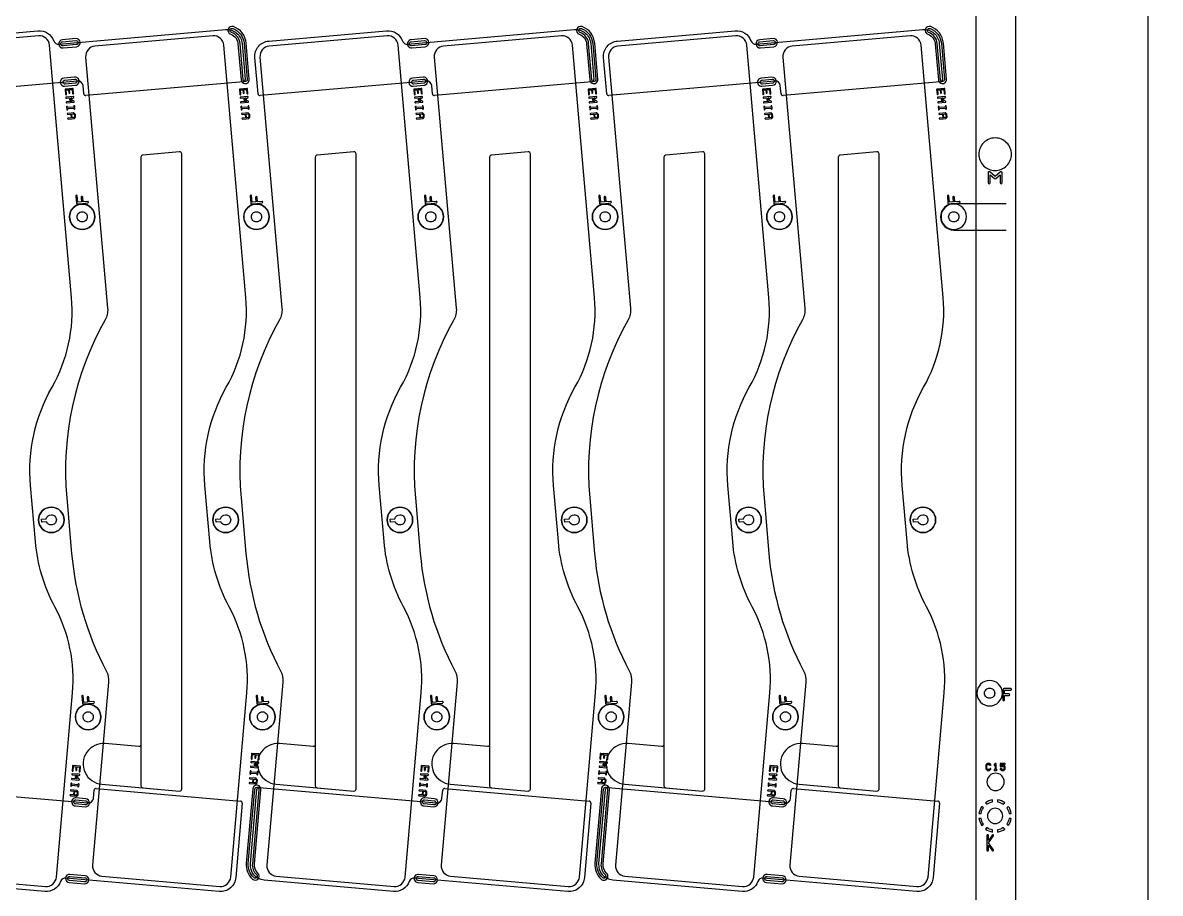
# Model space of a CAD drawing. Extents: x 2864 to 3941, y 2420 to 3182.
# Drawn here: x 3694.5 to 3806.1, y 2844.2 to 2929.6 of the extents above; entities that cross this region are included whole.
import ezdxf

# ---------------------------------------------------------------- set-up
doc = ezdxf.new("R2010")
doc.units = 0
for name, color, linetype in [('ada-b', 3, 'Continuous'), ('btr2_panel', 7, 'Continuous'), ('emi-panel', 2, 'Continuous')]:
    doc.layers.add(name, color=color, linetype=linetype)

msp = doc.modelspace()

# ---------------------------------------------------------------- linework, layer by layer
at = {"layer": 'ada-b', "linetype": 'Continuous'}
for points in [[(3710.1348, 2854.41597), (3710.13502, 2916.70777, 0.440004), (3709.91759, 2916.907), (3706.31713, 2916.592, 0.388891), (3706.13456, 2916.39276), (3706.13462, 2858.78117, -0.440016), (3705.9172, 2858.58193), (3702.63462, 2858.86914, 1), (3702.28616, 2854.88432), (3709.91738, 2854.21674, 0.44002)], [(3710.13491, 2854.41598), (3710.13502, 2916.70777, 0.440004), (3709.91759, 2916.907), (3706.31713, 2916.592, 0.388891), (3706.13456, 2916.39276), (3706.13453, 2854.7309, 0.388895), (3706.31711, 2854.53166), (3709.91746, 2854.21672, 0.440063)], [(3727.2348, 2854.41597), (3727.23502, 2916.70777, 0.440004), (3727.01759, 2916.907), (3723.41713, 2916.592, 0.388891), (3723.23456, 2916.39276), (3723.23462, 2858.78117, -0.440016), (3723.0172, 2858.58193), (3719.73462, 2858.86914, 1), (3719.38616, 2854.88432), (3727.01738, 2854.21674, 0.44002)], [(3727.23491, 2854.41598), (3727.23502, 2916.70777, 0.440004), (3727.01759, 2916.907), (3723.41713, 2916.592, 0.388891), (3723.23456, 2916.39276), (3723.23453, 2854.7309, 0.388895), (3723.41711, 2854.53166), (3727.01746, 2854.21672, 0.440063)], [(3744.3348, 2854.41597), (3744.33502, 2916.70777, 0.440004), (3744.11759, 2916.907), (3740.51713, 2916.592, 0.388891), (3740.33456, 2916.39276), (3740.33462, 2858.78117, -0.440016), (3740.1172, 2858.58193), (3736.83462, 2858.86914, 1), (3736.48616, 2854.88432), (3744.11738, 2854.21674, 0.44002)], [(3744.33491, 2854.41598), (3744.33502, 2916.70777, 0.440004), (3744.11759, 2916.907), (3740.51713, 2916.592, 0.388891), (3740.33456, 2916.39276), (3740.33453, 2854.7309, 0.388895), (3740.51711, 2854.53166), (3744.11746, 2854.21672, 0.440063)], [(3761.4348, 2854.41597), (3761.43502, 2916.70777, 0.440004), (3761.21759, 2916.907), (3757.61713, 2916.592, 0.388891), (3757.43456, 2916.39276), (3757.43462, 2858.78117, -0.440016), (3757.2172, 2858.58193), (3753.93462, 2858.86914, 1), (3753.58616, 2854.88432), (3761.21738, 2854.21674, 0.44002)], [(3761.43491, 2854.41598), (3761.43502, 2916.70777, 0.440004), (3761.21759, 2916.907), (3757.61713, 2916.592, 0.388891), (3757.43456, 2916.39276), (3757.43453, 2854.7309, 0.388895), (3757.61711, 2854.53166), (3761.21746, 2854.21672, 0.440063)], [(3778.5348, 2854.41597), (3778.53502, 2916.70777, 0.440004), (3778.31759, 2916.907), (3774.71713, 2916.592, 0.388891), (3774.53456, 2916.39276), (3774.53462, 2858.78117, -0.440016), (3774.3172, 2858.58193), (3771.03462, 2858.86914, 1), (3770.68616, 2854.88432), (3778.31738, 2854.21674, 0.44002)], [(3778.53491, 2854.41598), (3778.53502, 2916.70777, 0.440004), (3778.31759, 2916.907), (3774.71713, 2916.592, 0.388891), (3774.53456, 2916.39276), (3774.53453, 2854.7309, 0.388895), (3774.71711, 2854.53166), (3778.31746, 2854.21672, 0.440063)]]:
    msp.add_lwpolyline(points, format="xyb", close=True, dxfattribs=at)
at = {"layer": 'btr2_panel'}
for p, q in [((3699.56658, 2921.87186), (3699.26582, 2922.03646)), ((3716.66658, 2921.87186), (3716.36582, 2922.03646)), ((3733.76658, 2921.87186), (3733.46582, 2922.03646)), ((3750.86658, 2921.87186), (3750.56582, 2922.03646)), ((3767.96658, 2921.87186), (3767.66582, 2922.03646)), ((3785.06658, 2921.87186), (3784.76582, 2922.03646)), ((3717.37996, 2856.79704), (3717.68072, 2856.96164)), ((3751.57996, 2856.79704), (3751.88072, 2856.96164)), ((3699.81187, 2855.59784), (3700.11264, 2855.76244)), ((3734.01187, 2855.59784), (3734.31264, 2855.76244)), ((3768.21187, 2855.59784), (3768.51264, 2855.76244)), ((3789.96906, 2856.23641), (3790.0684, 2856.23641)), ((3789.67299, 2853.15358), (3789.67299, 2853.35643)), ((3788.77217, 2852.57334), (3788.62873, 2852.71678)), ((3788.62874, 2850.83538), (3788.77217, 2850.97882))]:
    msp.add_line(p, q, dxfattribs=at)
at = {"layer": 'btr2_panel', "linetype": 'Continuous'}
for points in [[(3804.92299, 2643.67608), (3804.92299, 2838.97608), (3805.92299, 2838.97608, 1), (3805.92299, 2839.37608), (3804.92299, 2839.37608), (3804.92299, 3034.67608), (3804.92299, 3058.97608), (3805.92299, 3058.97608, 1), (3805.92299, 3059.37608), (3804.92299, 3059.37608), (3804.92299, 3080.67608), (3791.92299, 3080.67608), (3537.92299, 3080.67608), (3524.92299, 3080.67608), (3524.92299, 3059.37608), (3523.92299, 3059.37608, 1), (3523.92299, 3058.97608), (3524.92299, 3058.97608), (3524.92299, 3034.67608)], [(3537.92299, 3034.67608), (3791.92299, 3034.67608), (3791.92299, 3031.92608, 0.414215), (3790.67299, 3030.67608, 0.414215), (3791.92299, 3029.42608), (3791.92299, 3024.66941, -0.044688), (3792.42299, 3024.26645), (3792.42299, 3019.08572, -0.044688), (3791.92299, 3018.68276), (3791.92299, 2842.16941, -0.044688), (3792.42299, 2841.76645), (3792.42299, 2836.58572, -0.044688), (3791.92299, 2836.18276), (3791.92299, 2659.66941, -0.044688)], [(3715.20555, 2929.19751, 1), (3714.93259, 2928.44552, -0.291712), (3715.65308, 2927.5074), (3715.96265, 2923.96908, 1), (3716.7596, 2924.0388)], [(3716.7596, 2924.0388), (3716.45004, 2927.57712, 0.291712), (3715.20555, 2929.19751)], [(3749.40555, 2929.19751, 1), (3749.13259, 2928.44552, -0.291712), (3749.85308, 2927.5074), (3750.16265, 2923.96908, 1), (3750.9596, 2924.0388)], [(3750.9596, 2924.0388), (3750.65004, 2927.57712, 0.291712), (3749.40555, 2929.19751)], [(3783.60555, 2929.19751, 1), (3783.33259, 2928.44552, -0.291712), (3784.05308, 2927.5074), (3784.36265, 2923.96908, 1), (3785.1596, 2924.0388)], [(3785.1596, 2924.0388), (3784.85004, 2927.57712, 0.291712), (3783.60555, 2929.19751)], [(3716.56036, 2924.02137, -1), (3716.16188, 2923.98651), (3715.85232, 2927.52483, 0.29171), (3715.00083, 2928.63351, -1), (3715.13731, 2929.00951)], [(3715.13731, 2929.00951, -0.291711), (3716.2508, 2927.55969), (3716.56036, 2924.02137)], [(3750.76036, 2924.02137, -1), (3750.36188, 2923.98651), (3750.05232, 2927.52483, 0.29171), (3749.20083, 2928.63351, -1), (3749.33731, 2929.00951)], [(3749.33731, 2929.00951, -0.291711), (3750.4508, 2927.55969), (3750.76036, 2924.02137)], [(3784.96036, 2924.02137, -1), (3784.56188, 2923.98651), (3784.25232, 2927.52483, 0.29171), (3783.40083, 2928.63351, -1), (3783.53731, 2929.00951)], [(3783.53731, 2929.00951, -0.291711), (3784.6508, 2927.55969), (3784.96036, 2924.02137)], [(3699.26582, 2922.03646), (3699.53339, 2922.25075, 0.742511), (3699.49782, 2922.33962), (3698.8051, 2922.27902, 1), (3698.81382, 2922.1794), (3699.34202, 2922.22561)], [(3699.37371, 2921.86342), (3698.84551, 2921.81721, 1), (3698.85422, 2921.71759), (3699.54682, 2921.77818, 0.743044), (3699.56658, 2921.87186)], [(3699.34202, 2922.22561), (3699.14487, 2922.06771, 0.53607), (3699.15202, 2921.98474), (3699.37371, 2921.86342)], [(3716.36582, 2922.03646), (3716.63339, 2922.25075, 0.742511), (3716.59782, 2922.33962), (3715.9051, 2922.27902, 1), (3715.91382, 2922.1794), (3716.44202, 2922.22561)], [(3716.47371, 2921.86342), (3715.94551, 2921.81721, 1), (3715.95422, 2921.71759), (3716.64682, 2921.77818, 0.743044), (3716.66658, 2921.87186)], [(3716.44202, 2922.22561), (3716.24487, 2922.06771, 0.53607), (3716.25202, 2921.98474), (3716.47371, 2921.86342)], [(3733.46582, 2922.03646), (3733.73339, 2922.25075, 0.742511), (3733.69782, 2922.33962), (3733.0051, 2922.27902, 1), (3733.01382, 2922.1794), (3733.54202, 2922.22561)], [(3733.57371, 2921.86342), (3733.04551, 2921.81721, 1), (3733.05422, 2921.71759), (3733.74682, 2921.77818, 0.743044), (3733.76658, 2921.87186)], [(3733.54202, 2922.22561), (3733.34487, 2922.06771, 0.53607), (3733.35202, 2921.98474), (3733.57371, 2921.86342)], [(3750.56582, 2922.03646), (3750.83339, 2922.25075, 0.742511), (3750.79782, 2922.33962), (3750.1051, 2922.27902, 1), (3750.11382, 2922.1794), (3750.64202, 2922.22561)], [(3750.67371, 2921.86342), (3750.14551, 2921.81721, 1), (3750.15422, 2921.71759), (3750.84682, 2921.77818, 0.743044), (3750.86658, 2921.87186)], [(3750.64202, 2922.22561), (3750.44487, 2922.06771, 0.53607), (3750.45202, 2921.98474), (3750.67371, 2921.86342)], [(3767.66582, 2922.03646), (3767.93339, 2922.25075, 0.742511), (3767.89782, 2922.33962), (3767.2051, 2922.27902, 1), (3767.21382, 2922.1794), (3767.74202, 2922.22561)], [(3767.77371, 2921.86342), (3767.24551, 2921.81721, 1), (3767.25422, 2921.71759), (3767.94682, 2921.77818, 0.743044), (3767.96658, 2921.87186)], [(3767.74202, 2922.22561), (3767.54487, 2922.06771, 0.53607), (3767.55202, 2921.98474), (3767.77371, 2921.86342)], [(3784.76582, 2922.03646), (3785.03339, 2922.25075, 0.742511), (3784.99782, 2922.33962), (3784.3051, 2922.27902, 1), (3784.31382, 2922.1794), (3784.84202, 2922.22561)], [(3784.87371, 2921.86342), (3784.34551, 2921.81721, 1), (3784.35422, 2921.71759), (3785.04682, 2921.77818, 0.743044), (3785.06658, 2921.87186)], [(3784.84202, 2922.22561), (3784.64487, 2922.06771, 0.53607), (3784.65202, 2921.98474), (3784.87371, 2921.86342)], [(3790.62141, 2913.88057), (3790.62141, 2914.87395, 0.63678), (3790.4572, 2914.95061), (3789.92538, 2914.50743), (3789.39357, 2914.95061, 0.63678), (3789.22936, 2914.87395), (3789.22936, 2913.88057, 1), (3789.42936, 2913.88057), (3789.42936, 2914.66044)], [(3789.42936, 2914.66044), (3789.86137, 2914.30044, 0.362064), (3789.9894, 2914.30044), (3790.42141, 2914.66044)], [(3790.42141, 2914.66044), (3790.42141, 2913.88057, 1), (3790.62141, 2913.88057)], [(3791.46402, 2864.1127, 1), (3791.46402, 2864.2627), (3790.76865, 2864.2627, 0.414241), (3790.69365, 2864.1877), (3790.69365, 2863.66618)], [(3790.69365, 2863.66618), (3790.69365, 2863.14465, 1), (3790.84365, 2863.14465), (3790.84365, 2863.59118), (3791.29018, 2863.59118, 1), (3791.29018, 2863.74118), (3790.84365, 2863.74118), (3790.84365, 2864.1127), (3791.46402, 2864.1127)], [(3717.45616, 2856.60789), (3716.92796, 2856.65411, 1), (3716.91924, 2856.55449), (3717.61172, 2856.49391, 0.743963), (3717.64757, 2856.58272), (3717.37996, 2856.79704)], [(3717.68072, 2856.96164, 0.74498), (3717.6607, 2857.05535), (3716.96836, 2857.11592, 1), (3716.95965, 2857.0163), (3717.48785, 2856.97009)], [(3717.48785, 2856.97009), (3717.26616, 2856.84876, 0.537055), (3717.25913, 2856.7657), (3717.45616, 2856.60789)], [(3751.65616, 2856.60789), (3751.12796, 2856.65411, 1), (3751.11924, 2856.55449), (3751.81172, 2856.49391, 0.743963), (3751.84757, 2856.58272), (3751.57996, 2856.79704)], [(3751.88072, 2856.96164, 0.74498), (3751.8607, 2857.05535), (3751.16836, 2857.11592, 1), (3751.15965, 2857.0163), (3751.68785, 2856.97009)], [(3751.68785, 2856.97009), (3751.46616, 2856.84876, 0.537055), (3751.45913, 2856.7657), (3751.65616, 2856.60789)], [(3790.0684, 2856.23641, 1), (3790.0684, 2856.33641), (3790.01906, 2856.33641), (3790.01906, 2856.88243, 0.669786), (3789.93355, 2856.91763), (3789.83437, 2856.81845, 1), (3789.90508, 2856.74774), (3789.91906, 2856.76172)], [(3789.91906, 2856.76172), (3789.91906, 2856.33641), (3789.86972, 2856.33641, 1), (3789.86972, 2856.23641), (3789.96906, 2856.23641)], [(3699.88808, 2855.40869), (3699.35988, 2855.4549, 1), (3699.35116, 2855.35528), (3700.04363, 2855.2947, 0.743963), (3700.07949, 2855.38352), (3699.81187, 2855.59784)], [(3700.11264, 2855.76244, 0.74498), (3700.09262, 2855.85614), (3699.40028, 2855.91671, 1), (3699.39157, 2855.81709), (3699.91977, 2855.77088)], [(3699.91977, 2855.77088), (3699.69807, 2855.64956, 0.537055), (3699.69104, 2855.56649), (3699.88808, 2855.40869)], [(3734.08808, 2855.40869), (3733.55988, 2855.4549, 1), (3733.55116, 2855.35528), (3734.24363, 2855.2947, 0.743963), (3734.27949, 2855.38352), (3734.01187, 2855.59784)], [(3734.31264, 2855.76244, 0.74498), (3734.29262, 2855.85614), (3733.60028, 2855.91671, 1), (3733.59157, 2855.81709), (3734.11977, 2855.77088)], [(3734.11977, 2855.77088), (3733.89807, 2855.64956, 0.537055), (3733.89104, 2855.56649), (3734.08808, 2855.40869)], [(3768.28808, 2855.40869), (3767.75988, 2855.4549, 1), (3767.75116, 2855.35528), (3768.44363, 2855.2947, 0.743963), (3768.47949, 2855.38352), (3768.21187, 2855.59784)], [(3768.51264, 2855.76244, 0.74498), (3768.49262, 2855.85614), (3767.80028, 2855.91671, 1), (3767.79157, 2855.81709), (3768.31977, 2855.77088)], [(3768.31977, 2855.77088), (3768.09807, 2855.64956, 0.537055), (3768.09104, 2855.56649), (3768.28808, 2855.40869)], [(3717.90066, 2854.35039, 1), (3717.10371, 2854.42012), (3716.46608, 2847.13235, 0.230922), (3717.06335, 2845.57684)], [(3717.19972, 2845.72314, -0.230922), (3716.66532, 2847.11492), (3717.30295, 2854.40269, -1), (3717.70143, 2854.36783)], [(3717.70143, 2854.36783), (3717.0638, 2847.08005, 0.230923), (3717.47247, 2846.01574, -1), (3717.19972, 2845.72314)], [(3717.06335, 2845.57684, 1), (3717.60884, 2846.16203, -0.230922), (3717.26304, 2847.06262), (3717.90066, 2854.35039)], [(3752.10066, 2854.35039, 1), (3751.30371, 2854.42012), (3750.66608, 2847.13235, 0.230922), (3751.26335, 2845.57684)], [(3751.39972, 2845.72314, -0.230922), (3750.86532, 2847.11492), (3751.50295, 2854.40269, -1), (3751.90143, 2854.36783)], [(3751.90143, 2854.36783), (3751.2638, 2847.08005, 0.230923), (3751.67247, 2846.01574, -1), (3751.39972, 2845.72314)], [(3751.26335, 2845.57684, 1), (3751.80884, 2846.16203, -0.230922), (3751.46304, 2847.06262), (3752.10066, 2854.35039)], [(3790.17299, 2853.35643), (3790.17299, 2853.15358, -0.106992), (3790.72025, 2852.9269), (3790.86368, 2853.07033)], [(3788.34264, 2852.02608), (3788.54549, 2852.02608, -0.106992), (3788.77217, 2852.57334)], [(3788.98229, 2853.07033), (3789.12573, 2852.9269, -0.106991), (3789.67299, 2853.15358)], [(3791.21724, 2852.71678), (3791.0738, 2852.57334, -0.106991), (3791.30048, 2852.02608), (3791.50333, 2852.02608)], [(3788.77217, 2850.97882, -0.106993), (3788.54549, 2851.52608), (3788.34264, 2851.52608)], [(3791.50333, 2851.52608), (3791.30048, 2851.52608, -0.106992), (3791.0738, 2850.97882), (3791.21724, 2850.83538)], [(3789.67299, 2850.19573), (3789.67299, 2850.39858, -0.106992), (3789.12573, 2850.62527), (3788.98229, 2850.48183)], [(3789.27515, 2849.38201), (3789.27515, 2849.86136, 1), (3789.12515, 2849.86136), (3789.12515, 2848.42096, 1), (3789.27515, 2848.42096), (3789.27515, 2848.90031)], [(3789.75858, 2848.46354), (3789.29125, 2849.14116), (3789.75858, 2849.81878, 1), (3789.6351, 2849.90394), (3789.27515, 2849.38201)], [(3790.86368, 2850.48183), (3790.72025, 2850.62527, -0.106991), (3790.17299, 2850.39858), (3790.17299, 2850.19573)], [(3789.27515, 2848.90031), (3789.6351, 2848.37838, 1), (3789.75858, 2848.46354)]]:
    msp.add_lwpolyline(points, format="xyb", dxfattribs=at)
for points in [[(3699.42299, 2863.84536, 0.145892), (3697.68788, 2872.29719, -0.101585), (3695.78035, 2878.69528), (3695.301, 2884.17421, -0.152268), (3697.40892, 2893.82848, 0.152268), (3699.32597, 2902.61012), (3697.15841, 2927.38538, 0.414215), (3696.07507, 2928.29442), (3684.51928, 2927.28342, 0.414215), (3683.61024, 2926.20007), (3685.76427, 2901.57941, -0.151039), (3685.51521, 2900.42479, 0.151026), (3681.75283, 2882.9889), (3682.23217, 2877.50997, 0.100411), (3685.63641, 2865.99401, -0.144694), (3685.8619, 2864.88277), (3684.2932, 2846.95482, 0.414156), (3685.20229, 2845.87153), (3696.75812, 2844.86035, 0.414232), (3697.84148, 2845.76932)], [(3699.81208, 2927.22569, 1), (3699.74236, 2928.02265), (3698.43518, 2927.90828, 1), (3698.50491, 2927.11133)], [(3716.52299, 2863.84536, 0.145892), (3714.78788, 2872.29719, -0.101585), (3712.88035, 2878.69528), (3712.401, 2884.17421, -0.152268), (3714.50892, 2893.82848, 0.152268), (3716.42597, 2902.61012), (3714.25841, 2927.38538, 0.414215), (3713.17507, 2928.29442), (3701.61928, 2927.28342, 0.414215), (3700.71024, 2926.20007), (3702.86427, 2901.57941, -0.151039), (3702.61521, 2900.42479, 0.151026), (3698.85283, 2882.9889), (3699.33217, 2877.50997, 0.100411), (3702.73641, 2865.99401, -0.144694), (3702.9619, 2864.88277), (3701.3932, 2846.95482, 0.414156), (3702.30229, 2845.87153), (3713.85812, 2844.86035, 0.414232), (3714.94148, 2845.76932)], [(3733.62299, 2863.84536, 0.145892), (3731.88788, 2872.29719, -0.101585), (3729.98035, 2878.69528), (3729.501, 2884.17421, -0.152268), (3731.60892, 2893.82848, 0.152268), (3733.52597, 2902.61012), (3731.35841, 2927.38538, 0.414215), (3730.27507, 2928.29442), (3718.71928, 2927.28342, 0.414215), (3717.81024, 2926.20007), (3719.96427, 2901.57941, -0.151039), (3719.71521, 2900.42479, 0.151026), (3715.95283, 2882.9889), (3716.43217, 2877.50997, 0.100411), (3719.83641, 2865.99401, -0.144694), (3720.0619, 2864.88277), (3718.4932, 2846.95482, 0.414156), (3719.40229, 2845.87153), (3730.95812, 2844.86035, 0.414232), (3732.04148, 2845.76932)], [(3734.01208, 2927.22569, 1), (3733.94236, 2928.02265), (3732.63518, 2927.90828, 1), (3732.70491, 2927.11133)], [(3750.72299, 2863.84536, 0.145892), (3748.98788, 2872.29719, -0.101585), (3747.08035, 2878.69528), (3746.601, 2884.17421, -0.152268), (3748.70892, 2893.82848, 0.152268), (3750.62597, 2902.61012), (3748.45841, 2927.38538, 0.414215), (3747.37507, 2928.29442), (3735.81928, 2927.28342, 0.414215), (3734.91024, 2926.20007), (3737.06427, 2901.57941, -0.151039), (3736.81521, 2900.42479, 0.151026), (3733.05283, 2882.9889), (3733.53217, 2877.50997, 0.100411), (3736.93641, 2865.99401, -0.144694), (3737.1619, 2864.88277), (3735.5932, 2846.95482, 0.414156), (3736.50229, 2845.87153), (3748.05812, 2844.86035, 0.414232), (3749.14148, 2845.76932)], [(3767.82299, 2863.84536, 0.145892), (3766.08788, 2872.29719, -0.101585), (3764.18035, 2878.69528), (3763.701, 2884.17421, -0.152268), (3765.80892, 2893.82848, 0.152268), (3767.72597, 2902.61012), (3765.55841, 2927.38538, 0.414215), (3764.47507, 2928.29442), (3752.91928, 2927.28342, 0.414215), (3752.01024, 2926.20007), (3754.16427, 2901.57941, -0.151039), (3753.91521, 2900.42479, 0.151026), (3750.15283, 2882.9889), (3750.63217, 2877.50997, 0.100411), (3754.03641, 2865.99401, -0.144694), (3754.2619, 2864.88277), (3752.6932, 2846.95482, 0.414156), (3753.60229, 2845.87153), (3765.15812, 2844.86035, 0.414232), (3766.24148, 2845.76932)], [(3768.21208, 2927.22569, 1), (3768.14236, 2928.02265), (3766.83518, 2927.90828, 1), (3766.90491, 2927.11133)], [(3784.92299, 2863.84536, 0.145892), (3783.18788, 2872.29719, -0.101585), (3781.28035, 2878.69528), (3780.801, 2884.17421, -0.152268), (3782.90892, 2893.82848, 0.152268), (3784.82597, 2902.61012), (3782.65841, 2927.38538, 0.414215), (3781.57507, 2928.29442), (3770.01928, 2927.28342, 0.414215), (3769.11024, 2926.20007), (3771.26427, 2901.57941, -0.151039), (3771.01521, 2900.42479, 0.151026), (3767.25283, 2882.9889), (3767.73217, 2877.50997, 0.100411), (3771.13641, 2865.99401, -0.144694), (3771.3619, 2864.88277), (3769.7932, 2846.95482, 0.414156), (3770.70229, 2845.87153), (3782.25812, 2844.86035, 0.414232), (3783.34148, 2845.76932)], [(3699.79465, 2927.42493), (3698.48747, 2927.31057, -1), (3698.45261, 2927.70905), (3699.75979, 2927.82341, -1)], [(3733.99465, 2927.42493), (3732.68747, 2927.31057, -1), (3732.65261, 2927.70905), (3733.95979, 2927.82341, -1)], [(3768.19465, 2927.42493), (3766.88747, 2927.31057, -1), (3766.85261, 2927.70905), (3768.15979, 2927.82341, -1)], [(3699.69833, 2923.4399, 1), (3699.6286, 2924.23686), (3698.57917, 2924.14504, 1), (3698.6489, 2923.34809)], [(3699.68089, 2923.63914), (3698.69948, 2923.55328, -1), (3698.66462, 2923.95176), (3699.64603, 2924.03762, -1)], [(3733.89833, 2923.4399, 1), (3733.8286, 2924.23686), (3732.77917, 2924.14504, 1), (3732.8489, 2923.34809)], [(3733.88089, 2923.63914), (3732.89948, 2923.55328, -1), (3732.86462, 2923.95176), (3733.84603, 2924.03762, -1)], [(3768.09833, 2923.4399, 1), (3768.0286, 2924.23686), (3766.97917, 2924.14504, 1), (3767.0489, 2923.34809)], [(3768.08089, 2923.63914), (3767.09948, 2923.55328, -1), (3767.06462, 2923.95176), (3768.04603, 2924.03762, -1)], [(3699.52267, 2922.62931), (3699.48226, 2923.09113, 0.414255), (3699.4281, 2923.13658), (3698.73538, 2923.07597, 0.414255), (3698.68993, 2923.02181), (3698.73033, 2922.55999, 1), (3698.82995, 2922.56871), (3698.7939, 2922.98071), (3699.04064, 2923.0023), (3699.06659, 2922.70575, 1), (3699.16621, 2922.71446), (3699.14026, 2923.01101), (3699.387, 2923.0326), (3699.42305, 2922.6206, 1)], [(3716.62267, 2922.62931), (3716.58226, 2923.09113, 0.414255), (3716.5281, 2923.13658), (3715.83538, 2923.07597, 0.414255), (3715.78993, 2923.02181), (3715.83033, 2922.55999, 1), (3715.92995, 2922.56871), (3715.8939, 2922.98071), (3716.14064, 2923.0023), (3716.16659, 2922.70575, 1), (3716.26621, 2922.71446), (3716.24026, 2923.01101), (3716.487, 2923.0326), (3716.52305, 2922.6206, 1)], [(3733.72267, 2922.62931), (3733.68226, 2923.09113, 0.414255), (3733.6281, 2923.13658), (3732.93538, 2923.07597, 0.414255), (3732.88993, 2923.02181), (3732.93033, 2922.55999, 1), (3733.02995, 2922.56871), (3732.9939, 2922.98071), (3733.24064, 2923.0023), (3733.26659, 2922.70575, 1), (3733.36621, 2922.71446), (3733.34026, 2923.01101), (3733.587, 2923.0326), (3733.62305, 2922.6206, 1)], [(3750.82267, 2922.62931), (3750.78226, 2923.09113, 0.414255), (3750.7281, 2923.13658), (3750.03538, 2923.07597, 0.414255), (3749.98993, 2923.02181), (3750.03033, 2922.55999, 1), (3750.12995, 2922.56871), (3750.0939, 2922.98071), (3750.34064, 2923.0023), (3750.36659, 2922.70575, 1), (3750.46621, 2922.71446), (3750.44026, 2923.01101), (3750.687, 2923.0326), (3750.72305, 2922.6206, 1)], [(3767.92267, 2922.62931), (3767.88226, 2923.09113, 0.414255), (3767.8281, 2923.13658), (3767.13538, 2923.07597, 0.414255), (3767.08993, 2923.02181), (3767.13033, 2922.55999, 1), (3767.22995, 2922.56871), (3767.1939, 2922.98071), (3767.44064, 2923.0023), (3767.46659, 2922.70575, 1), (3767.56621, 2922.71446), (3767.54026, 2923.01101), (3767.787, 2923.0326), (3767.82305, 2922.6206, 1)], [(3785.02267, 2922.62931), (3784.98226, 2923.09113, 0.414255), (3784.9281, 2923.13658), (3784.23538, 2923.07597, 0.414255), (3784.18993, 2923.02181), (3784.23033, 2922.55999, 1), (3784.32995, 2922.56871), (3784.2939, 2922.98071), (3784.54064, 2923.0023), (3784.56659, 2922.70575, 1), (3784.66621, 2922.71446), (3784.64026, 2923.01101), (3784.887, 2923.0326), (3784.92305, 2922.6206, 1)], [(3699.65201, 2921.15085), (3699.64192, 2921.2662), (3699.6419, 2921.26641), (3699.63181, 2921.38176, 1), (3699.53219, 2921.37305), (3699.53794, 2921.3074), (3698.94484, 2921.25551), (3698.9391, 2921.32116, 1), (3698.83948, 2921.31244), (3698.85968, 2921.08153, 1), (3698.9593, 2921.09025), (3698.95356, 2921.15589), (3699.54665, 2921.20778), (3699.55239, 2921.14214, 1)], [(3716.75201, 2921.15085), (3716.74192, 2921.2662), (3716.7419, 2921.26641), (3716.73181, 2921.38176, 1), (3716.63219, 2921.37305), (3716.63794, 2921.3074), (3716.04484, 2921.25551), (3716.0391, 2921.32116, 1), (3715.93948, 2921.31244), (3715.95968, 2921.08153, 1), (3716.0593, 2921.09025), (3716.05356, 2921.15589), (3716.64665, 2921.20778), (3716.65239, 2921.14214, 1)], [(3733.85201, 2921.15085), (3733.84192, 2921.2662), (3733.8419, 2921.26641), (3733.83181, 2921.38176, 1), (3733.73219, 2921.37305), (3733.73794, 2921.3074), (3733.14484, 2921.25551), (3733.1391, 2921.32116, 1), (3733.03948, 2921.31244), (3733.05968, 2921.08153, 1), (3733.1593, 2921.09025), (3733.15356, 2921.15589), (3733.74665, 2921.20778), (3733.75239, 2921.14214, 1)], [(3750.95201, 2921.15085), (3750.94192, 2921.2662), (3750.9419, 2921.26641), (3750.93181, 2921.38176, 1), (3750.83219, 2921.37305), (3750.83794, 2921.3074), (3750.24484, 2921.25551), (3750.2391, 2921.32116, 1), (3750.13948, 2921.31244), (3750.15968, 2921.08153, 1), (3750.2593, 2921.09025), (3750.25356, 2921.15589), (3750.84665, 2921.20778), (3750.85239, 2921.14214, 1)], [(3768.05201, 2921.15085), (3768.04192, 2921.2662), (3768.0419, 2921.26641), (3768.03181, 2921.38176, 1), (3767.93219, 2921.37305), (3767.93794, 2921.3074), (3767.34484, 2921.25551), (3767.3391, 2921.32116, 1), (3767.23948, 2921.31244), (3767.25968, 2921.08153, 1), (3767.3593, 2921.09025), (3767.35356, 2921.15589), (3767.94665, 2921.20778), (3767.95239, 2921.14214, 1)], [(3785.15201, 2921.15085), (3785.14192, 2921.2662), (3785.1419, 2921.26641), (3785.13181, 2921.38176, 1), (3785.03219, 2921.37305), (3785.03794, 2921.3074), (3784.44484, 2921.25551), (3784.4391, 2921.32116, 1), (3784.33948, 2921.31244), (3784.35968, 2921.08153, 1), (3784.4593, 2921.09025), (3784.45356, 2921.15589), (3785.04665, 2921.20778), (3785.05239, 2921.14214, 1)], [(3699.72172, 2920.35409), (3699.70156, 2920.58461, 0.2), (3699.68387, 2920.61875), (3699.55832, 2920.7241, 0.199997), (3699.52163, 2920.73559), (3699.29127, 2920.71544), (3699.29055, 2920.71538), (3698.94455, 2920.68511, 1), (3698.95327, 2920.58549), (3699.24982, 2920.61143), (3699.28151, 2920.24924), (3698.98496, 2920.22329, 1), (3698.99367, 2920.12367), (3699.33989, 2920.15396), (3699.34017, 2920.15399), (3699.57074, 2920.17416, 0.2), (3699.60488, 2920.19185), (3699.71023, 2920.3174, 0.199997)], [(3716.82172, 2920.35409), (3716.80156, 2920.58461, 0.2), (3716.78387, 2920.61875), (3716.65832, 2920.7241, 0.199997), (3716.62163, 2920.73559), (3716.39127, 2920.71544), (3716.39055, 2920.71538), (3716.04455, 2920.68511, 1), (3716.05327, 2920.58549), (3716.34982, 2920.61143), (3716.38151, 2920.24924), (3716.08496, 2920.22329, 1), (3716.09367, 2920.12367), (3716.43989, 2920.15396), (3716.44017, 2920.15399), (3716.67074, 2920.17416, 0.2), (3716.70488, 2920.19185), (3716.81023, 2920.3174, 0.199997)], [(3733.92172, 2920.35409), (3733.90156, 2920.58461, 0.2), (3733.88387, 2920.61875), (3733.75832, 2920.7241, 0.199997), (3733.72163, 2920.73559), (3733.49127, 2920.71544), (3733.49055, 2920.71538), (3733.14455, 2920.68511, 1), (3733.15327, 2920.58549), (3733.44982, 2920.61143), (3733.48151, 2920.24924), (3733.18496, 2920.22329, 1), (3733.19367, 2920.12367), (3733.53989, 2920.15396), (3733.54017, 2920.15399), (3733.77074, 2920.17416, 0.2), (3733.80488, 2920.19185), (3733.91023, 2920.3174, 0.199997)], [(3751.02172, 2920.35409), (3751.00156, 2920.58461, 0.2), (3750.98387, 2920.61875), (3750.85832, 2920.7241, 0.199997), (3750.82163, 2920.73559), (3750.59127, 2920.71544), (3750.59055, 2920.71538), (3750.24455, 2920.68511, 1), (3750.25327, 2920.58549), (3750.54982, 2920.61143), (3750.58151, 2920.24924), (3750.28496, 2920.22329, 1), (3750.29367, 2920.12367), (3750.63989, 2920.15396), (3750.64017, 2920.15399), (3750.87074, 2920.17416, 0.2), (3750.90488, 2920.19185), (3751.01023, 2920.3174, 0.199997)], [(3768.12172, 2920.35409), (3768.10156, 2920.58461, 0.2), (3768.08387, 2920.61875), (3767.95832, 2920.7241, 0.199997), (3767.92163, 2920.73559), (3767.69127, 2920.71544), (3767.69055, 2920.71538), (3767.34455, 2920.68511, 1), (3767.35327, 2920.58549), (3767.64982, 2920.61143), (3767.68151, 2920.24924), (3767.38496, 2920.22329, 1), (3767.39367, 2920.12367), (3767.73989, 2920.15396), (3767.74017, 2920.15399), (3767.97074, 2920.17416, 0.2), (3768.00488, 2920.19185), (3768.11023, 2920.3174, 0.199997)], [(3785.22172, 2920.35409), (3785.20156, 2920.58461, 0.2), (3785.18387, 2920.61875), (3785.05832, 2920.7241, 0.199997), (3785.02163, 2920.73559), (3784.79127, 2920.71544), (3784.79055, 2920.71538), (3784.44455, 2920.68511, 1), (3784.45327, 2920.58549), (3784.74982, 2920.61143), (3784.78151, 2920.24924), (3784.48496, 2920.22329, 1), (3784.49367, 2920.12367), (3784.83989, 2920.15396), (3784.84017, 2920.15399), (3785.07074, 2920.17416, 0.2), (3785.10488, 2920.19185), (3785.21023, 2920.3174, 0.199997)], [(3791.52299, 2916.67608, 0.414215), (3789.92299, 2918.27608, 0.414215), (3788.32299, 2916.67608, 0.414215), (3789.92299, 2915.07608, 0.414215)], [(3700.92148, 2911.9056, 1), (3700.90841, 2912.05503), (3700.46359, 2912.01611), (3700.42467, 2912.46093, 1), (3700.27524, 2912.44786), (3700.31416, 2912.00304), (3699.94405, 2911.97066), (3699.88998, 2912.58866, 1), (3699.74055, 2912.57559), (3699.80115, 2911.88287, 0.414234), (3699.88241, 2911.81469), (3700.4015, 2911.86011), (3700.40239, 2911.86018)], [(3718.02148, 2911.9056, 1), (3718.00841, 2912.05503), (3717.56359, 2912.01611), (3717.52467, 2912.46093, 1), (3717.37524, 2912.44786), (3717.41416, 2912.00304), (3717.04405, 2911.97066), (3716.98998, 2912.58866, 1), (3716.84055, 2912.57559), (3716.90115, 2911.88287, 0.414234), (3716.98241, 2911.81469), (3717.5015, 2911.86011), (3717.50239, 2911.86018)], [(3735.12148, 2911.9056, 1), (3735.10841, 2912.05503), (3734.66359, 2912.01611), (3734.62467, 2912.46093, 1), (3734.47524, 2912.44786), (3734.51416, 2912.00304), (3734.14405, 2911.97066), (3734.08998, 2912.58866, 1), (3733.94055, 2912.57559), (3734.00115, 2911.88287, 0.414234), (3734.08241, 2911.81469), (3734.6015, 2911.86011), (3734.60239, 2911.86018)], [(3752.22148, 2911.9056, 1), (3752.20841, 2912.05503), (3751.76359, 2912.01611), (3751.72467, 2912.46093, 1), (3751.57524, 2912.44786), (3751.61416, 2912.00304), (3751.24405, 2911.97066), (3751.18998, 2912.58866, 1), (3751.04055, 2912.57559), (3751.10115, 2911.88287, 0.414234), (3751.18241, 2911.81469), (3751.7015, 2911.86011), (3751.70239, 2911.86018)], [(3769.32148, 2911.9056, 1), (3769.30841, 2912.05503), (3768.86359, 2912.01611), (3768.82467, 2912.46093, 1), (3768.67524, 2912.44786), (3768.71416, 2912.00304), (3768.34405, 2911.97066), (3768.28998, 2912.58866, 1), (3768.14055, 2912.57559), (3768.20115, 2911.88287, 0.414234), (3768.28241, 2911.81469), (3768.8015, 2911.86011), (3768.80239, 2911.86018)], [(3786.42148, 2911.9056, 1), (3786.40841, 2912.05503), (3785.96359, 2912.01611), (3785.92467, 2912.46093, 1), (3785.77524, 2912.44786), (3785.81416, 2912.00304), (3785.44405, 2911.97066), (3785.38998, 2912.58866, 1), (3785.24055, 2912.57559), (3785.30115, 2911.88287, 0.414234), (3785.38241, 2911.81469), (3785.9015, 2911.86011), (3785.90239, 2911.86018)], [(3701.61724, 2910.54396, 0.414215), (3700.36724, 2911.79396, 0.414215), (3699.11724, 2910.54396, 0.414215), (3700.36724, 2909.29396, 0.414215)], [(3718.71724, 2910.54396, 0.414215), (3717.46724, 2911.79396, 0.414215), (3716.21724, 2910.54396, 0.414215), (3717.46724, 2909.29396, 0.414215)], [(3735.81724, 2910.54396, 0.414215), (3734.56724, 2911.79396, 0.414215), (3733.31724, 2910.54396, 0.414215), (3734.56724, 2909.29396, 0.414215)], [(3752.91724, 2910.54396, 0.414215), (3751.66724, 2911.79396, 0.414215), (3750.41724, 2910.54396, 0.414215), (3751.66724, 2909.29396, 0.414215)], [(3770.01724, 2910.54396, 0.414215), (3768.76724, 2911.79396, 0.414215), (3767.51724, 2910.54396, 0.414215), (3768.76724, 2909.29396, 0.414215)], [(3787.11724, 2910.54396, 0.414215), (3785.86724, 2911.79396, 0.414215), (3784.61724, 2910.54396, 0.414215), (3785.86724, 2909.29396, 0.414215)], [(3700.86724, 2910.54396, -0.414217), (3700.36724, 2910.04396, -0.414217), (3699.86724, 2910.54396, -0.414217), (3700.36724, 2911.04396, -0.414217)], [(3717.96724, 2910.54396, -0.414217), (3717.46724, 2910.04396, -0.414217), (3716.96724, 2910.54396, -0.414217), (3717.46724, 2911.04396, -0.414217)], [(3735.06724, 2910.54396, -0.414217), (3734.56724, 2910.04396, -0.414217), (3734.06724, 2910.54396, -0.414217), (3734.56724, 2911.04396, -0.414217)], [(3752.16724, 2910.54396, -0.414217), (3751.66724, 2910.04396, -0.414217), (3751.16724, 2910.54396, -0.414217), (3751.66724, 2911.04396, -0.414217)], [(3769.26724, 2910.54396, -0.414217), (3768.76724, 2910.04396, -0.414217), (3768.26724, 2910.54396, -0.414217), (3768.76724, 2911.04396, -0.414217)], [(3786.36724, 2910.54396, -0.414217), (3785.86724, 2910.04396, -0.414217), (3785.36724, 2910.54396, -0.414217), (3785.86724, 2911.04396, -0.414217)], [(3698.58671, 2880.816, 0.414215), (3697.33671, 2882.066, 0.414215), (3696.08671, 2880.816, 0.414215), (3697.33671, 2879.566, 0.414215)], [(3697.83671, 2880.816, -0.414217), (3697.33671, 2880.316, -0.303552), (3696.87463, 2880.625), (3696.40226, 2880.58368), (3696.37612, 2880.88254), (3696.84849, 2880.92386, -0.351876), (3697.33671, 2881.316, -0.414217)], [(3715.68671, 2880.816, 0.414215), (3714.43671, 2882.066, 0.414215), (3713.18671, 2880.816, 0.414215), (3714.43671, 2879.566, 0.414215)], [(3714.93671, 2880.816, -0.414217), (3714.43671, 2880.316, -0.303552), (3713.97463, 2880.625), (3713.50226, 2880.58368), (3713.47612, 2880.88254), (3713.94849, 2880.92386, -0.351876), (3714.43671, 2881.316, -0.414217)], [(3732.78671, 2880.816, 0.414215), (3731.53671, 2882.066, 0.414215), (3730.28671, 2880.816, 0.414215), (3731.53671, 2879.566, 0.414215)], [(3732.03671, 2880.816, -0.414217), (3731.53671, 2880.316, -0.303552), (3731.07463, 2880.625), (3730.60226, 2880.58368), (3730.57612, 2880.88254), (3731.04849, 2880.92386, -0.351876), (3731.53671, 2881.316, -0.414217)], [(3749.88671, 2880.816, 0.414215), (3748.63671, 2882.066, 0.414215), (3747.38671, 2880.816, 0.414215), (3748.63671, 2879.566, 0.414215)], [(3749.13671, 2880.816, -0.414217), (3748.63671, 2880.316, -0.303552), (3748.17463, 2880.625), (3747.70226, 2880.58368), (3747.67612, 2880.88254), (3748.14849, 2880.92386, -0.351876), (3748.63671, 2881.316, -0.414217)], [(3766.98671, 2880.816, 0.414215), (3765.73671, 2882.066, 0.414215), (3764.48671, 2880.816, 0.414215), (3765.73671, 2879.566, 0.414215)], [(3766.23671, 2880.816, -0.414217), (3765.73671, 2880.316, -0.303552), (3765.27463, 2880.625), (3764.80226, 2880.58368), (3764.77612, 2880.88254), (3765.24849, 2880.92386, -0.351876), (3765.73671, 2881.316, -0.414217)], [(3784.08671, 2880.816, 0.414215), (3782.83671, 2882.066, 0.414215), (3781.58671, 2880.816, 0.414215), (3782.83671, 2879.566, 0.414215)], [(3783.33671, 2880.816, -0.414217), (3782.83671, 2880.316, -0.303552), (3782.37463, 2880.625), (3781.90226, 2880.58368), (3781.87612, 2880.88254), (3782.34849, 2880.92386, -0.351876), (3782.83671, 2881.316, -0.414217)], [(3790.6355, 2863.81547, 0.414215), (3789.3855, 2865.06547, 0.414215), (3788.1355, 2863.81547, 0.414215), (3789.3855, 2862.56547, 0.414215)], [(3701.50852, 2862.84674, 1), (3701.49544, 2862.99617), (3701.05062, 2862.95726), (3701.0117, 2863.40208, 1), (3700.86227, 2863.389), (3700.90119, 2862.94418), (3700.53108, 2862.9118), (3700.47701, 2863.52981, 1), (3700.32758, 2863.51673), (3700.38819, 2862.82401, 0.414234), (3700.46944, 2862.75584), (3700.98853, 2862.80125), (3700.98943, 2862.80133)], [(3718.60852, 2862.84674, 1), (3718.59544, 2862.99617), (3718.15062, 2862.95726), (3718.1117, 2863.40208, 1), (3717.96227, 2863.389), (3718.00119, 2862.94418), (3717.63108, 2862.9118), (3717.57701, 2863.52981, 1), (3717.42758, 2863.51673), (3717.48819, 2862.82401, 0.414234), (3717.56944, 2862.75584), (3718.08853, 2862.80125), (3718.08943, 2862.80133)], [(3735.70852, 2862.84674, 1), (3735.69544, 2862.99617), (3735.25062, 2862.95726), (3735.2117, 2863.40208, 1), (3735.06227, 2863.389), (3735.10119, 2862.94418), (3734.73108, 2862.9118), (3734.67701, 2863.52981, 1), (3734.52758, 2863.51673), (3734.58819, 2862.82401, 0.414234), (3734.66944, 2862.75584), (3735.18853, 2862.80125), (3735.18943, 2862.80133)], [(3752.80852, 2862.84674, 1), (3752.79544, 2862.99617), (3752.35062, 2862.95726), (3752.3117, 2863.40208, 1), (3752.16227, 2863.389), (3752.20119, 2862.94418), (3751.83108, 2862.9118), (3751.77701, 2863.52981, 1), (3751.62758, 2863.51673), (3751.68819, 2862.82401, 0.414234), (3751.76944, 2862.75584), (3752.28853, 2862.80125), (3752.28943, 2862.80133)], [(3769.90852, 2862.84674, 1), (3769.89544, 2862.99617), (3769.45062, 2862.95726), (3769.4117, 2863.40208, 1), (3769.26227, 2863.389), (3769.30119, 2862.94418), (3768.93108, 2862.9118), (3768.87701, 2863.52981, 1), (3768.72758, 2863.51673), (3768.78819, 2862.82401, 0.414234), (3768.86944, 2862.75584), (3769.38853, 2862.80125), (3769.38943, 2862.80133)], [(3789.8855, 2863.81547, -0.414217), (3789.3855, 2863.31547, -0.414217), (3788.8855, 2863.81547, -0.414217), (3789.3855, 2864.31547, -0.414217)], [(3702.20427, 2861.4851, 0.414215), (3700.95427, 2862.7351, 0.414215), (3699.70427, 2861.4851, 0.414215), (3700.95427, 2860.2351, 0.414215)], [(3719.30427, 2861.4851, 0.414215), (3718.05427, 2862.7351, 0.414215), (3716.80427, 2861.4851, 0.414215), (3718.05427, 2860.2351, 0.414215)], [(3736.40427, 2861.4851, 0.414215), (3735.15427, 2862.7351, 0.414215), (3733.90427, 2861.4851, 0.414215), (3735.15427, 2860.2351, 0.414215)], [(3753.50427, 2861.4851, 0.414215), (3752.25427, 2862.7351, 0.414215), (3751.00427, 2861.4851, 0.414215), (3752.25427, 2860.2351, 0.414215)], [(3770.60427, 2861.4851, 0.414215), (3769.35427, 2862.7351, 0.414215), (3768.10427, 2861.4851, 0.414215), (3769.35427, 2860.2351, 0.414215)], [(3701.45427, 2861.4851, -0.414217), (3700.95427, 2860.9851, -0.414217), (3700.45427, 2861.4851, -0.414217), (3700.95427, 2861.9851, -0.414217)], [(3718.55427, 2861.4851, -0.414217), (3718.05427, 2860.9851, -0.414217), (3717.55427, 2861.4851, -0.414217), (3718.05427, 2861.9851, -0.414217)], [(3735.65427, 2861.4851, -0.414217), (3735.15427, 2860.9851, -0.414217), (3734.65427, 2861.4851, -0.414217), (3735.15427, 2861.9851, -0.414217)], [(3752.75427, 2861.4851, -0.414217), (3752.25427, 2860.9851, -0.414217), (3751.75427, 2861.4851, -0.414217), (3752.25427, 2861.9851, -0.414217)], [(3769.85427, 2861.4851, -0.414217), (3769.35427, 2860.9851, -0.414217), (3768.85427, 2861.4851, -0.414217), (3769.35427, 2861.9851, -0.414217)], [(3717.77625, 2857.7981, 0.414255), (3717.7308, 2857.85227), (3717.03808, 2857.91287, 0.414249), (3716.98392, 2857.86742), (3716.94352, 2857.40561, 1), (3717.04313, 2857.3969), (3717.07918, 2857.8089), (3717.32592, 2857.78731), (3717.29998, 2857.49076, 1), (3717.39959, 2857.48205), (3717.42554, 2857.7786), (3717.67228, 2857.75701), (3717.63623, 2857.34501, 1), (3717.73585, 2857.33629)], [(3751.97625, 2857.7981, 0.414255), (3751.9308, 2857.85227), (3751.23808, 2857.91287, 0.414249), (3751.18392, 2857.86742), (3751.14352, 2857.40561, 1), (3751.24313, 2857.3969), (3751.27918, 2857.8089), (3751.52592, 2857.78731), (3751.49998, 2857.49076, 1), (3751.59959, 2857.48205), (3751.62554, 2857.7786), (3751.87228, 2857.75701), (3751.83623, 2857.34501, 1), (3751.93585, 2857.33629)], [(3700.20817, 2856.5989, 0.414255), (3700.16272, 2856.65307), (3699.47, 2856.71367, 0.414249), (3699.41584, 2856.66822), (3699.37544, 2856.20641, 1), (3699.47505, 2856.19769), (3699.5111, 2856.60969), (3699.75784, 2856.58811), (3699.73189, 2856.29156, 1), (3699.83151, 2856.28284), (3699.85745, 2856.57939), (3700.10419, 2856.55781), (3700.06815, 2856.1458, 1), (3700.16777, 2856.13709)], [(3734.40817, 2856.5989, 0.414255), (3734.36272, 2856.65307), (3733.67, 2856.71367, 0.414249), (3733.61584, 2856.66822), (3733.57544, 2856.20641, 1), (3733.67505, 2856.19769), (3733.7111, 2856.60969), (3733.95784, 2856.58811), (3733.93189, 2856.29156, 1), (3734.03151, 2856.28284), (3734.05745, 2856.57939), (3734.30419, 2856.55781), (3734.26815, 2856.1458, 1), (3734.36777, 2856.13709)], [(3768.60817, 2856.5989, 0.414255), (3768.56272, 2856.65307), (3767.87, 2856.71367, 0.414249), (3767.81584, 2856.66822), (3767.77544, 2856.20641, 1), (3767.87505, 2856.19769), (3767.9111, 2856.60969), (3768.15784, 2856.58811), (3768.13189, 2856.29156, 1), (3768.23151, 2856.28284), (3768.25745, 2856.57939), (3768.50419, 2856.55781), (3768.46815, 2856.1458, 1), (3768.56777, 2856.13709)], [(3789.50309, 2856.35039, 1), (3789.43238, 2856.4211), (3789.34769, 2856.33641), (3789.19043, 2856.33641), (3789.12039, 2856.40645), (3789.12039, 2856.76238), (3789.19043, 2856.83243), (3789.34769, 2856.83243), (3789.43238, 2856.74774, 1), (3789.50309, 2856.81845), (3789.40391, 2856.91763, 0.200121), (3789.3684, 2856.93243), (3789.16972, 2856.93243, 0.200121), (3789.13421, 2856.91763), (3789.03519, 2856.8186, 0.200121), (3789.02039, 2856.78309), (3789.02039, 2856.38574, 0.200121), (3789.03519, 2856.35023), (3789.13421, 2856.25121, 0.200121), (3789.16972, 2856.23641), (3789.3684, 2856.23641, 0.200121), (3789.40391, 2856.25121)], [(3790.91774, 2856.38574), (3790.91774, 2856.58442, 0.200121), (3790.90294, 2856.61993), (3790.80391, 2856.71896, 0.200121), (3790.7684, 2856.73376), (3790.52039, 2856.73376), (3790.52039, 2856.83243), (3790.86774, 2856.83243, 1), (3790.86774, 2856.93243), (3790.47039, 2856.93243, 0.414253), (3790.42039, 2856.88243), (3790.42039, 2856.68376, 0.414253), (3790.47039, 2856.63376), (3790.74769, 2856.63376), (3790.81774, 2856.56371), (3790.81774, 2856.40645), (3790.74769, 2856.33641), (3790.59043, 2856.33641), (3790.50574, 2856.4211, 1), (3790.43503, 2856.35039), (3790.53421, 2856.25121, 0.200121), (3790.56972, 2856.23641), (3790.7684, 2856.23641, 0.200121), (3790.80391, 2856.25121), (3790.90294, 2856.35023, 0.200121)], [(3717.55698, 2855.29178, 0.200109), (3717.54533, 2855.32845), (3717.44026, 2855.45367, 0.200125), (3717.40618, 2855.4715), (3716.82891, 2855.52201, 1), (3716.8202, 2855.42239), (3717.11675, 2855.39644), (3717.08506, 2855.03425), (3716.78851, 2855.0602, 1), (3716.77979, 2854.96058), (3717.35706, 2854.91007, 0.200133), (3717.39372, 2854.92172), (3717.51894, 2855.02679, 0.200125), (3717.53678, 2855.06088)], [(3717.6267, 2856.08874, 1), (3717.52708, 2856.09746), (3717.52134, 2856.03181), (3716.92825, 2856.0837), (3716.93399, 2856.14934, 1), (3716.83437, 2856.15806), (3716.81417, 2855.92715, 1), (3716.91379, 2855.91844), (3716.91953, 2855.98408), (3717.51263, 2855.93219), (3717.50688, 2855.86655, 1), (3717.6065, 2855.85783)], [(3751.75698, 2855.29178, 0.200109), (3751.74533, 2855.32845), (3751.64026, 2855.45367, 0.200125), (3751.60618, 2855.4715), (3751.02891, 2855.52201, 1), (3751.0202, 2855.42239), (3751.31675, 2855.39644), (3751.28506, 2855.03425), (3750.98851, 2855.0602, 1), (3750.97979, 2854.96058), (3751.55706, 2854.91007, 0.200133), (3751.59372, 2854.92172), (3751.71894, 2855.02679, 0.200125), (3751.73678, 2855.06088)], [(3751.8267, 2856.08874, 1), (3751.72708, 2856.09746), (3751.72134, 2856.03181), (3751.12825, 2856.0837), (3751.13399, 2856.14934, 1), (3751.03437, 2856.15806), (3751.01417, 2855.92715, 1), (3751.11379, 2855.91844), (3751.11953, 2855.98408), (3751.71263, 2855.93219), (3751.70688, 2855.86655, 1), (3751.8065, 2855.85783)], [(3790.82431, 2855.11976, 0.414215), (3789.97431, 2855.96976, 0.414215), (3789.12431, 2855.11976, 0.414215), (3789.97431, 2854.26976, 0.414215)], [(3700.05862, 2854.88953, 1), (3699.959, 2854.89825), (3699.95326, 2854.83261), (3699.36016, 2854.88449), (3699.36591, 2854.95014, 1), (3699.26629, 2854.95885), (3699.24609, 2854.72795, 1), (3699.34571, 2854.71923), (3699.35145, 2854.78487), (3699.94454, 2854.73299), (3699.9388, 2854.66734, 1), (3700.03842, 2854.65863)], [(3734.25862, 2854.88953, 1), (3734.159, 2854.89825), (3734.15326, 2854.83261), (3733.56016, 2854.88449), (3733.56591, 2854.95014, 1), (3733.46629, 2854.95885), (3733.44609, 2854.72795, 1), (3733.54571, 2854.71923), (3733.55145, 2854.78487), (3734.14454, 2854.73299), (3734.1388, 2854.66734, 1), (3734.23842, 2854.65863)], [(3768.45862, 2854.88953, 1), (3768.359, 2854.89825), (3768.35326, 2854.83261), (3767.76016, 2854.88449), (3767.76591, 2854.95014, 1), (3767.66629, 2854.95885), (3767.64609, 2854.72795, 1), (3767.74571, 2854.71923), (3767.75145, 2854.78487), (3768.34454, 2854.73299), (3768.3388, 2854.66734, 1), (3768.43842, 2854.65863)], [(3699.98889, 2854.09258, 0.200109), (3699.97725, 2854.12924), (3699.87218, 2854.25446, 0.200125), (3699.83809, 2854.2723), (3699.26083, 2854.3228, 1), (3699.25212, 2854.22318), (3699.54866, 2854.19724), (3699.51698, 2853.83505), (3699.22043, 2853.86099, 1), (3699.21171, 2853.76137), (3699.78897, 2853.71087, 0.200133), (3699.82564, 2853.72252), (3699.95086, 2853.82759, 0.200125), (3699.9687, 2853.86167)], [(3700.721, 2853.46384), (3699.77004, 2853.54702, 1), (3699.70032, 2852.75007), (3700.65128, 2852.66688, 1)], [(3700.70357, 2853.2646, -1), (3700.66871, 2852.86612), (3699.71775, 2852.94931, -1), (3699.75261, 2853.34779)], [(3734.18889, 2854.09258, 0.200109), (3734.17725, 2854.12924), (3734.07218, 2854.25446, 0.200125), (3734.03809, 2854.2723), (3733.46083, 2854.3228, 1), (3733.45212, 2854.22318), (3733.74866, 2854.19724), (3733.71698, 2853.83505), (3733.42043, 2853.86099, 1), (3733.41171, 2853.76137), (3733.98897, 2853.71087, 0.200133), (3734.02564, 2853.72252), (3734.15086, 2853.82759, 0.200125), (3734.1687, 2853.86167)], [(3734.921, 2853.46384), (3733.97004, 2853.54702, 1), (3733.90032, 2852.75007), (3734.85128, 2852.66688, 1)], [(3734.90357, 2853.2646, -1), (3734.86871, 2852.86612), (3733.91775, 2852.94931, -1), (3733.95261, 2853.34779)], [(3768.38889, 2854.09258, 0.200109), (3768.37725, 2854.12924), (3768.27218, 2854.25446, 0.200125), (3768.23809, 2854.2723), (3767.66083, 2854.3228, 1), (3767.65212, 2854.22318), (3767.94866, 2854.19724), (3767.91698, 2853.83505), (3767.62043, 2853.86099, 1), (3767.61171, 2853.76137), (3768.18897, 2853.71087, 0.200133), (3768.22564, 2853.72252), (3768.35086, 2853.82759, 0.200125), (3768.3687, 2853.86167)], [(3769.121, 2853.46384), (3768.17004, 2853.54702, 1), (3768.10032, 2852.75007), (3769.05128, 2852.66688, 1)], [(3769.10357, 2853.2646, -1), (3769.06871, 2852.86612), (3768.11775, 2852.94931, -1), (3768.15261, 2853.34779)], [(3790.67299, 2851.77608, 0.414216), (3789.92299, 2852.52608, 0.414216), (3789.17299, 2851.77608, 0.414216), (3789.92299, 2851.02608, 0.414216)], [(3700.66078, 2845.91478), (3699.16806, 2846.0454, 1), (3699.09833, 2845.24845), (3700.59105, 2845.11783, 1)], [(3700.64335, 2845.71554, -1), (3700.60848, 2845.31707), (3699.11576, 2845.44769, -1), (3699.15063, 2845.84616)], [(3734.86078, 2845.91478), (3733.36806, 2846.0454, 1), (3733.29833, 2845.24845), (3734.79105, 2845.11783, 1)], [(3734.84335, 2845.71554, -1), (3734.80848, 2845.31707), (3733.31576, 2845.44769, -1), (3733.35063, 2845.84616)], [(3769.06078, 2845.91478), (3767.56806, 2846.0454, 1), (3767.49833, 2845.24845), (3768.99105, 2845.11783, 1)], [(3769.04335, 2845.71554, -1), (3769.00848, 2845.31707), (3767.51576, 2845.44769, -1), (3767.55063, 2845.84616)]]:
    msp.add_lwpolyline(points, format="xyb", close=True, dxfattribs=at)
for points in [[(3699.62031, 2920.36582), (3699.54159, 2920.27199), (3699.38113, 2920.25795), (3699.34944, 2920.62015), (3699.5099, 2920.63418), (3699.60372, 2920.55546)], [(3716.72031, 2920.36582), (3716.64159, 2920.27199), (3716.48113, 2920.25795), (3716.44944, 2920.62015), (3716.6099, 2920.63418), (3716.70372, 2920.55546)], [(3733.82031, 2920.36582), (3733.74159, 2920.27199), (3733.58113, 2920.25795), (3733.54944, 2920.62015), (3733.7099, 2920.63418), (3733.80372, 2920.55546)], [(3750.92031, 2920.36582), (3750.84159, 2920.27199), (3750.68113, 2920.25795), (3750.64944, 2920.62015), (3750.8099, 2920.63418), (3750.90372, 2920.55546)], [(3768.02031, 2920.36582), (3767.94159, 2920.27199), (3767.78113, 2920.25795), (3767.74944, 2920.62015), (3767.9099, 2920.63418), (3768.00372, 2920.55546)], [(3785.12031, 2920.36582), (3785.04159, 2920.27199), (3784.88113, 2920.25795), (3784.84944, 2920.62015), (3785.0099, 2920.63418), (3785.10372, 2920.55546)], [(3717.45555, 2855.27987), (3717.43896, 2855.09022), (3717.34514, 2855.0115), (3717.18468, 2855.02554), (3717.21636, 2855.38773), (3717.37683, 2855.37369)], [(3751.65555, 2855.27987), (3751.63896, 2855.09022), (3751.54514, 2855.0115), (3751.38468, 2855.02554), (3751.41636, 2855.38773), (3751.57683, 2855.37369)], [(3699.88747, 2854.08066), (3699.87088, 2853.89102), (3699.77706, 2853.81229), (3699.6166, 2853.82633), (3699.64828, 2854.18852), (3699.80875, 2854.17448)], [(3734.08747, 2854.08066), (3734.07088, 2853.89102), (3733.97706, 2853.81229), (3733.8166, 2853.82633), (3733.84828, 2854.18852), (3734.00875, 2854.17448)], [(3768.28747, 2854.08066), (3768.27088, 2853.89102), (3768.17706, 2853.81229), (3768.0166, 2853.82633), (3768.04828, 2854.18852), (3768.20875, 2854.17448)]]:
    msp.add_lwpolyline(points, close=True, dxfattribs=at)
at = {"layer": 'btr2_panel'}
for centre, start, end in [((3789.92298, 2851.77608), 98.989222, 126.010598), ((3789.92299, 2851.77608), 53.989402, 81.010778), ((3789.92299, 2851.77608), 143.989402, 171.010778), ((3789.92299, 2851.77608), 8.989222, 36.010598), ((3789.92299, 2851.77608), 188.989389, 216.010785), ((3789.92299, 2851.77608), 323.989402, 351.010778), ((3789.92299, 2851.77608), 233.989373, 261.01066), ((3789.92299, 2851.77608), 278.989222, 306.010598)]:
    msp.add_arc(centre, 1.6, start, end, dxfattribs=at)
at = {"layer": 'emi-panel'}
for p, q in [((3699.91115, 2923.86005), (3683.63838, 2922.43637)), ((3716.17931, 2923.78727), (3700.73838, 2922.43637)), ((3734.11115, 2923.86005), (3717.83838, 2922.43637)), ((3750.37931, 2923.78727), (3734.93838, 2922.43637)), ((3768.31115, 2923.86005), (3752.03838, 2922.43637)), ((3784.57931, 2923.78727), (3769.13838, 2922.43637)), ((3700.52171, 2922.61817), (3700.45282, 2923.40553)), ((3734.72171, 2922.61817), (3734.65282, 2923.40553)), ((3768.92171, 2922.61817), (3768.85282, 2923.40553)), ((3785.86724, 2911.84396), (3791.02049, 2911.84396)), ((3785.86724, 2911.84396), (3791.02049, 2911.84396)), ((3785.86724, 2909.24396), (3791.02049, 2909.24396)), ((3785.86724, 2909.24396), (3791.02049, 2909.24396)), ((3683.51886, 2854.56707), (3700.92221, 2853.04471)), ((3701.74942, 2854.46817), (3715.89536, 2853.23075)), ((3717.71886, 2854.56707), (3735.12221, 2853.04471)), ((3735.94942, 2854.46817), (3750.09536, 2853.23075)), ((3751.91886, 2854.56707), (3769.32221, 2853.04471)), ((3770.14942, 2854.46817), (3784.29536, 2853.23075)), ((3701.46388, 2853.49923), (3701.53275, 2854.28637)), ((3735.66388, 2853.49923), (3735.73275, 2854.28637)), ((3769.86388, 2853.49923), (3769.93275, 2854.28637)), ((3716.07717, 2853.01409), (3715.4396, 2845.72593)), ((3750.27717, 2853.01409), (3749.6396, 2845.72593)), ((3784.47717, 2853.01409), (3783.8396, 2845.72593))]:
    msp.add_line(p, q, dxfattribs=at)
at = {"layer": 'emi-panel', "linetype": 'Continuous'}
msp.add_lwpolyline([(3788.02299, 2646.67608), (3538.02299, 2646.67608), (3538.02299, 3035.67608), (3788.02299, 3035.67608)], close=True, dxfattribs=at)
for points in [[(3683.42171, 2922.61817), (3683.11215, 2926.15649, -0.414215), (3684.4757, 2927.78152), (3696.03149, 2928.79252, -0.340733), (3697.57425, 2927.80484)], [(3698.08749, 2927.47634), (3714.42654, 2928.90582, -0.414215), (3716.05156, 2927.54226), (3716.36112, 2924.00394)], [(3717.62171, 2922.61817), (3717.31215, 2926.15649, -0.414215), (3718.6757, 2927.78152), (3730.23149, 2928.79252, -0.340733), (3731.77425, 2927.80484)], [(3732.28749, 2927.47634), (3748.62654, 2928.90582, -0.414215), (3750.25156, 2927.54226), (3750.56112, 2924.00394)], [(3751.82171, 2922.61817), (3751.51215, 2926.15649, -0.414215), (3752.8757, 2927.78152), (3764.43149, 2928.79252, -0.340733), (3765.97425, 2927.80484)], [(3766.48749, 2927.47634), (3782.82654, 2928.90582, -0.414215), (3784.45156, 2927.54226), (3784.76112, 2924.00394)], [(3698.25729, 2845.3498, -0.340736), (3696.71452, 2844.36225), (3684.02818, 2845.47236, -0.414211), (3682.66456, 2847.09748), (3683.30219, 2854.38526)], [(3732.45729, 2845.3498, -0.340736), (3730.91452, 2844.36225), (3718.22818, 2845.47236, -0.414211), (3716.86456, 2847.09748), (3717.50219, 2854.38526)], [(3766.65729, 2845.3498, -0.340736), (3765.11452, 2844.36225), (3752.42818, 2845.47236, -0.414211), (3751.06456, 2847.09748), (3751.70219, 2854.38526)], [(3715.4396, 2845.72595, -0.414272), (3713.81452, 2844.36225), (3698.77105, 2845.67861)], [(3749.6396, 2845.72595, -0.414272), (3748.01452, 2844.36225), (3732.97105, 2845.67861)], [(3783.8396, 2845.72595, -0.414272), (3782.21452, 2844.36225), (3767.17105, 2845.67861)]]:
    msp.add_lwpolyline(points, format="xyb", dxfattribs=at)
at = {"layer": 'emi-panel'}
for centre in [(3700.36724, 2910.54396), (3717.46724, 2910.54396), (3734.56724, 2910.54396), (3751.66724, 2910.54396), (3768.76724, 2910.54396), (3697.33671, 2880.816), (3714.43671, 2880.816), (3731.53671, 2880.816), (3748.63671, 2880.816), (3765.73671, 2880.816), (3782.83671, 2880.816), (3700.95427, 2861.4851), (3718.05427, 2861.4851), (3735.15427, 2861.4851), (3752.25427, 2861.4851), (3769.35427, 2861.4851)]:
    msp.add_circle(centre, 1.25, dxfattribs=at)
for centre, radius, start, end in [((3698.04394, 2927.97348), 0.49904, 199.749674, 275.006724), ((3732.24394, 2927.97348), 0.49904, 199.749674, 275.006724), ((3766.44394, 2927.97348), 0.49904, 199.749674, 275.006724), ((3699.95473, 2923.36195), 0.5, 4.999956, 94.999956), ((3716.16188, 2923.98651), 0.2, 274.999677, 4.998963), ((3734.15473, 2923.36195), 0.5, 4.999956, 94.999956), ((3750.36188, 2923.98651), 0.2, 274.999677, 4.998963), ((3768.35473, 2923.36195), 0.5, 4.999956, 94.999956), ((3784.56188, 2923.98651), 0.2, 274.999677, 4.998963), ((3700.72095, 2922.63561), 0.2, 185.00039, 274.999677), ((3717.82095, 2922.63561), 0.2, 185.00039, 274.999677), ((3734.92095, 2922.63561), 0.2, 185.00039, 274.999677), ((3752.02095, 2922.63561), 0.2, 185.00039, 274.999677), ((3769.12095, 2922.63561), 0.2, 185.00039, 274.999677), ((3785.86724, 2910.54396), 1.3, 90, 270), ((3785.86724, 2910.54396), 1.3, 90, 270), ((3701.73199, 2854.26893), 0.2, 85.000292, 174.998865), ((3717.70143, 2854.36783), 0.2, 85.001068, 174.999641), ((3735.93199, 2854.26893), 0.2, 85.000292, 174.998865), ((3751.90143, 2854.36783), 0.2, 85.001068, 174.999641), ((3770.13199, 2854.26893), 0.2, 85.000292, 174.998865), ((3700.96578, 2853.54281), 0.5, 265.00072, 354.999839), ((3715.87794, 2853.03152), 0.2, 355.000323, 85.001037), ((3735.16578, 2853.54281), 0.5, 265.00072, 354.999839), ((3750.07794, 2853.03152), 0.2, 355.000323, 85.001037), ((3769.36578, 2853.54281), 0.5, 265.00072, 354.999839), ((3784.27794, 2853.03152), 0.2, 355.000323, 85.001037), ((3698.72744, 2845.18097), 0.49955, 84.9926, 160.246962), ((3732.92744, 2845.18097), 0.49955, 84.9926, 160.246962), ((3767.12744, 2845.18097), 0.49955, 84.9926, 160.246962)]:
    msp.add_arc(centre, radius, start, end, dxfattribs=at)

doc.saveas('drawing.dxf')
